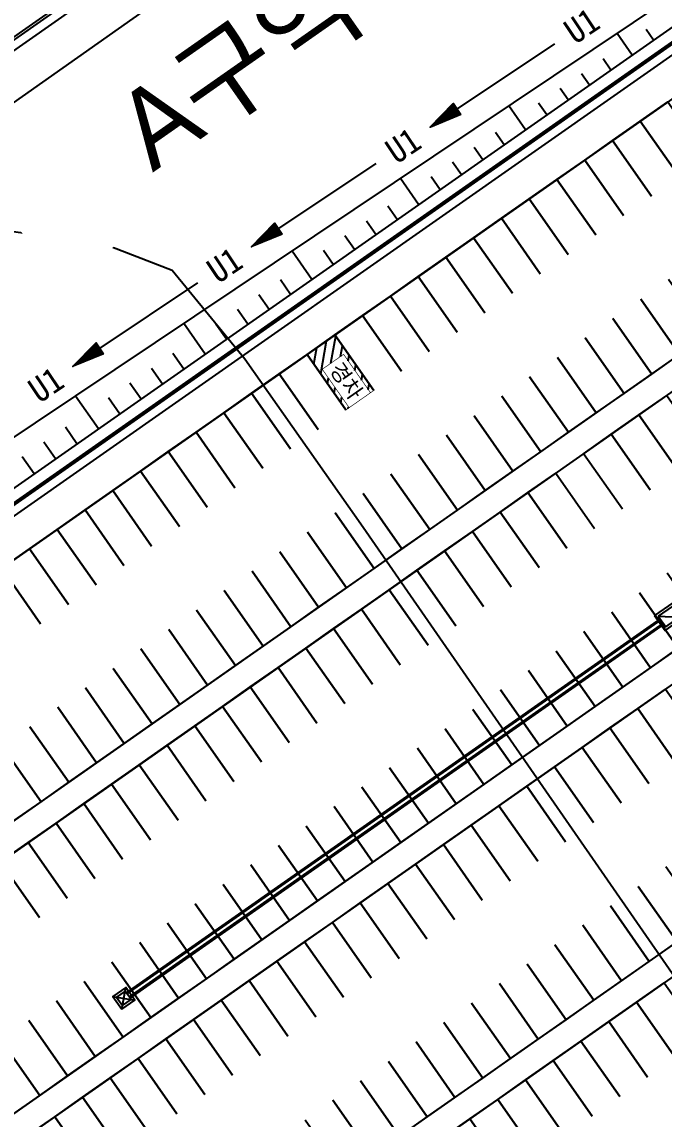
# Model space of a CAD drawing. Header units: millimetres. Extents: x 152904052 to 153933663, y 538271515 to 539240469.
# Drawn here: x 153119446 to 153168708, y 538741179 to 538825339 of the extents above; entities that cross this region are included whole.
import ezdxf
from ezdxf.enums import TextEntityAlignment as Align

# ---------------------------------------------------------------- set-up
doc = ezdxf.new("R2010")
doc.units = ezdxf.units.MM
doc.set_wipeout_variables(frame=1)
doc.layers.add('SCHM', color=9, linetype='Continuous')
doc.layers.add('TEXT', color=7, linetype='Continuous')
doc.styles.add('IIAC FONT', font='GulimChe.ttf')
doc.styles.add('굴림', font='Gulim.ttf')

msp = doc.modelspace()

# ---------------------------------------------------------------- hatches: boundary and pattern name
at = {"layer": 'SCHM'}
h = msp.add_hatch(dxfattribs=at)
h.set_pattern_fill('ANSI31', color=256, scale=200, angle=35)
h.set_pattern_definition([(80, (122839702.05, 494518867.2), (-625.352923, 110.266593), [])])
h.paths.add_polyline_path([(153143451.9, 538801326.5), (153141322.1, 538799835.2), (153144304.7, 538795575.6), (153144550.4, 538795747.7), (153142485.6, 538798696.6), (153144123.9, 538799843.8), (153146188.7, 538796894.8), (153146434.5, 538797066.9)])

# ---------------------------------------------------------------- linework, layer by layer
for p, q in [((153074510.5, 538763796.1), (153218867.9, 538860469.1)), ((153166264.5, 538822793.5), (153165097.5, 538824460.2)), ((153167902.8, 538823940.7), (153167331.2, 538824757)), ((153164626.2, 538821646.4), (153164030.8, 538822496.8)), ((153162987.9, 538820499.2), (153162380.5, 538821366.6)), ((153161349.6, 538819352.1), (153160730.3, 538820236.5)), ((153158073, 538817057.8), (153156786.7, 538818894.7)), ((153159711.3, 538818204.9), (153159080.1, 538819106.4)), ((153156434.7, 538815910.6), (153155779.6, 538816846.1)), ((153154796.4, 538814763.5), (153154129.4, 538815716)), ((153153158.1, 538813616.3), (153152479.2, 538814585.9)), ((153151519.8, 538812469.2), (153150829, 538813455.7)), ((153149881.5, 538811322), (153148476, 538813329.2)), ((153148243.2, 538810174.9), (153147528.5, 538811195.5)), ((153146604.9, 538809027.7), (153145878.3, 538810065.3)), ((153144966.5, 538807880.5), (153144228.1, 538808935.2)), ((153141689.9, 538805586.2), (153140165.3, 538807763.7)), ((153143328.2, 538806733.4), (153142577.8, 538807805.1)), ((153140051.6, 538804439.1), (153139277.4, 538805544.8)), ((153138413.3, 538803291.9), (153137627.2, 538804414.7)), ((153136775, 538802144.8), (153135976.9, 538803284.6)), ((153133498.4, 538799850.5), (153131854.6, 538802198.1)), ((153135136.7, 538800997.6), (153134326.7, 538802154.4)), ((153131860.1, 538798703.3), (153131026.3, 538799894.2)), ((153130221.8, 538797556.2), (153129376, 538798764.1)), ((153128583.5, 538796409), (153127725.8, 538797633.9)), ((153125306.9, 538794114.7), (153123543.8, 538796632.6)), ((153126945.2, 538795261.9), (153126075.6, 538796503.8)), ((153123668.6, 538792967.6), (153122775.1, 538794243.5)), ((153122030.3, 538791820.4), (153121124.9, 538793113.4)), ((153120392, 538790673.3), (153119474.7, 538791983.3)), ((153168404.6, 538779550.6), (153127447, 538750871.8)), ((153168691.4, 538779141.1), (153127733.8, 538750462.3)), ((153127115.4, 538749602), (153127410.1, 538751273.2)), ((153127115.4, 538749602), (153127410.1, 538751273.2)), ((153126427.1, 538750585), (153128098.4, 538750290.3)), ((153126427.1, 538750585), (153128098.4, 538750290.3))]:
    msp.add_line(p, q, dxfattribs=at)
at = {"layer": 'SCHM', "ltscale": 10}
for p, q in [((153168461.9, 538779468.7), (153127504.3, 538750789.9)), ((153168634, 538779223), (153127676.4, 538750544.2))]:
    msp.add_line(p, q, dxfattribs=at)
at = {"layer": 'SCHM', "const_width": 300}
msp.add_lwpolyline([(153283005.5, 538466034.4), (153077550.5, 538759454.5), (153361796.3, 538958485.6), (153516377.8, 538737720.2), (153499645.1, 538637137.3)], dxfattribs=at)
at = {"layer": 'SCHM'}
for points in [[(153259573.4, 538952768.9), (153266580.5, 538942336), (153273308.2, 538932521.4), (153028336.3, 538760792.3), (152994841.2, 538737813.8)], [(153259737.3, 538952883.6), (153266746, 538942448.3), (153273585, 538932471.3), (153028450.3, 538760627.9), (152994954.3, 538737648.9)], [(153072735.9, 538757304.1), (153301834.2, 538917720.4)], [(153160303.9, 538823669.4), (153152833, 538818667.1)], [(153169862.2, 538813471.2), (153166879.6, 538817730.8), (153169009.4, 538819222.1), (153171992, 538814962.5)], [(153167732.4, 538811979.9), (153164749.8, 538816239.5), (153166879.6, 538817730.8), (153169862.2, 538813471.2)], [(153165602.6, 538810488.6), (153162620, 538814748.2), (153164749.8, 538816239.5), (153167732.4, 538811979.9)], [(153146606.1, 538814485), (153139135.1, 538809482.6)], [(153163472.8, 538808997.3), (153160490.2, 538813256.9), (153162620, 538814748.2), (153165602.6, 538810488.6)], [(153161343, 538807506), (153158360.4, 538811765.6), (153160490.2, 538813256.9), (153163472.8, 538808997.3)], [(153159213.2, 538806014.7), (153156230.7, 538810274.3), (153158360.4, 538811765.6), (153161343, 538807506)], [(153157083.5, 538804523.4), (153154100.9, 538808783), (153156230.7, 538810274.3), (153159213.2, 538806014.7)], [(153314905.6, 538482796.3), (153301620.6, 538497336.3), (153288440.6, 538512929.3), (153282626.6, 538522047.3), (153277248.6, 538530476.3), (153274887.6, 538538209.3), (153269308.5, 538554932.3), (153263730.5, 538570642.3), (153258827.5, 538584831.3), (153250375.5, 538604088.3), (153246825.5, 538611013.2), (153235477.4, 538630277.2), (153220841.4, 538655192.2), (153202941.4, 538695621.2), (153193997.3, 538714578.2), (153184240.3, 538732182.2), (153172044.3, 538748431.1), (153145627.2, 538786566.1), (153136550.2, 538799474.1), (153130964.2, 538806276.1), (153125553.2, 538808369.1), (153117534.2, 538809397.1)], [(153154953.7, 538803032.1), (153151971.1, 538807291.7), (153154100.9, 538808783), (153157083.5, 538804523.4)], [(153152823.9, 538801540.8), (153149841.3, 538805800.4), (153151971.1, 538807291.7), (153154953.7, 538803032.1)], [(153132910.8, 538805315), (153125431.3, 538800306.7)], [(153150694.1, 538800049.5), (153147711.5, 538804309.1), (153149841.3, 538805800.4), (153152823.9, 538801540.8)], [(153166914.3, 538804082.4), (153169896.9, 538799822.8), (153172026.7, 538801314.1), (153169044.1, 538805573.7)], [(153148564.3, 538798558.2), (153145581.7, 538802817.8), (153147711.5, 538804309.1), (153150694.1, 538800049.5)], [(153164784.5, 538802591.1), (153167767.1, 538798331.5), (153169896.9, 538799822.8), (153166914.3, 538804082.4)], [(153146434.5, 538797066.9), (153143451.9, 538801326.5), (153145581.7, 538802817.8), (153148564.3, 538798558.2)], [(153162654.7, 538801099.8), (153165637.3, 538796840.2), (153167767.1, 538798331.5), (153164784.5, 538802591.1)], [(153144304.7, 538795575.6), (153141322.1, 538799835.2), (153143451.9, 538801326.5), (153146434.5, 538797066.9)], [(153160524.9, 538799608.5), (153163507.5, 538795348.9), (153165637.3, 538796840.2), (153162654.7, 538801099.8)], [(153142174.9, 538794084.3), (153139192.3, 538798343.9), (153141322.1, 538799835.2), (153144304.7, 538795575.6)], [(153158395.1, 538798117.2), (153161377.7, 538793857.6), (153163507.5, 538795348.9), (153160524.9, 538799608.5)], [(153140045.1, 538792593), (153137062.5, 538796852.6), (153139192.3, 538798343.9), (153142174.9, 538794084.3)], [(153156265.3, 538796625.9), (153159247.9, 538792366.3), (153161377.7, 538793857.6), (153158395.1, 538798117.2)], [(153137915.3, 538791101.7), (153134932.7, 538795361.3), (153137062.5, 538796852.6), (153140045.1, 538792593)], [(153154135.5, 538795134.6), (153157118.1, 538790875), (153159247.9, 538792366.3), (153156265.3, 538796625.9)], [(153169767.1, 538790942.3), (153166784.5, 538795201.9), (153168914.3, 538796693.2), (153171896.9, 538792433.6)], [(153135785.5, 538789610.4), (153132802.9, 538793870), (153134932.7, 538795361.3), (153137915.3, 538791101.7)], [(153152005.7, 538793643.3), (153154988.3, 538789383.7), (153157118.1, 538790875), (153154135.5, 538795134.6)], [(153167637.3, 538789451), (153164654.7, 538793710.6), (153166784.5, 538795201.9), (153169767.1, 538790942.3)], [(153133655.7, 538788119.1), (153130673.1, 538792378.7), (153132802.9, 538793870), (153135785.5, 538789610.4)], [(153149875.9, 538792152), (153152858.5, 538787892.4), (153154988.3, 538789383.7), (153152005.7, 538793643.3)], [(153165507.5, 538787959.7), (153162524.9, 538792219.3), (153164654.7, 538793710.6), (153167637.3, 538789451)], [(153131525.9, 538786627.8), (153128543.3, 538790887.4), (153130673.1, 538792378.7), (153133655.7, 538788119.1)], [(153147746.1, 538790660.7), (153150728.7, 538786401.1), (153152858.5, 538787892.4), (153149875.9, 538792152)], [(153129396.1, 538785136.5), (153126413.5, 538789396.1), (153128543.3, 538790887.4), (153131525.9, 538786627.8)], [(153161247.9, 538784977.1), (153158265.3, 538789236.7), (153160395.1, 538790728), (153163377.7, 538786468.4)], [(153145616.3, 538789169.4), (153148598.9, 538784909.8), (153150728.7, 538786401.1), (153147746.1, 538790660.7)], [(153127266.3, 538783645.2), (153124283.7, 538787904.8), (153126413.5, 538789396.1), (153129396.1, 538785136.5)], [(153143486.5, 538787678.1), (153146469.1, 538783418.5), (153148598.9, 538784909.8), (153145616.3, 538789169.4)], [(153159118.1, 538783485.8), (153156135.5, 538787745.4), (153158265.3, 538789236.7), (153161247.9, 538784977.1)], [(153125136.5, 538782153.9), (153122153.9, 538786413.5), (153124283.7, 538787904.8), (153127266.3, 538783645.2)], [(153141356.8, 538786186.8), (153144339.4, 538781927.2), (153146469.1, 538783418.5), (153143486.5, 538787678.1)], [(153156988.3, 538781994.5), (153154005.7, 538786254.1), (153156135.5, 538787745.4), (153159118.1, 538783485.8)], [(153123006.7, 538780662.6), (153120024.1, 538784922.2), (153122153.9, 538786413.5), (153125136.5, 538782153.9)], [(153139227, 538784695.5), (153142209.6, 538780435.9), (153144339.4, 538781927.2), (153141356.8, 538786186.8)], [(153154858.5, 538780503.2), (153151875.9, 538784762.8), (153154005.7, 538786254.1), (153156988.3, 538781994.5)], [(153120876.9, 538779171.3), (153117894.3, 538783430.9), (153120024.1, 538784922.2), (153123006.7, 538780662.6)], [(153137097.2, 538783204.2), (153140079.8, 538778944.6), (153142209.6, 538780435.9), (153139227, 538784695.5)], [(153152728.7, 538779011.9), (153149746.1, 538783271.5), (153151875.9, 538784762.8), (153154858.5, 538780503.2)], [(153118747.1, 538777680), (153115764.5, 538781939.6), (153117894.3, 538783430.9), (153120876.9, 538779171.3)], [(153134967.4, 538781712.9), (153137950, 538777453.3), (153140079.8, 538778944.6), (153137097.2, 538783204.2)], [(153150598.9, 538777520.6), (153147616.3, 538781780.2), (153149746.1, 538783271.5), (153152728.7, 538779011.9)], [(153166819.1, 538781553.5), (153169801.7, 538777293.9), (153171931.5, 538778785.2), (153168948.9, 538783044.8)], [(153132837.6, 538780221.6), (153135820.2, 538775962), (153137950, 538777453.3), (153134967.4, 538781712.9)], [(153148469.1, 538776029.3), (153145486.5, 538780288.9), (153147616.3, 538781780.2), (153150598.9, 538777520.6)], [(153164689.3, 538780062.2), (153167671.9, 538775802.6), (153169801.7, 538777293.9), (153166819.1, 538781553.5)], [(153130707.8, 538778730.3), (153133690.4, 538774470.7), (153135820.2, 538775962), (153132837.6, 538780221.6)], [(153146339.3, 538774538), (153143356.7, 538778797.6), (153145486.5, 538780288.9), (153148469.1, 538776029.3)], [(153162559.5, 538778570.9), (153165542.1, 538774311.3), (153167671.9, 538775802.6), (153164689.3, 538780062.2)], [(153168261.2, 538779755.4), (153169899.7, 538779681.9)], [(153128578, 538777239), (153131560.6, 538772979.4), (153133690.4, 538774470.7), (153130707.8, 538778730.3)], [(153144209.5, 538773046.7), (153141226.9, 538777306.3), (153143356.7, 538778797.6), (153146339.3, 538774538)], [(153160429.7, 538777079.6), (153163412.3, 538772820), (153165542.1, 538774311.3), (153162559.5, 538778570.9)], [(153126448.2, 538775747.7), (153129430.8, 538771488.1), (153131560.6, 538772979.4), (153128578, 538777239)], [(153142079.7, 538771555.4), (153139097.1, 538775815), (153141226.9, 538777306.3), (153144209.5, 538773046.7)], [(153158299.9, 538775588.3), (153161282.5, 538771328.7), (153163412.3, 538772820), (153160429.7, 538777079.6)], [(153124318.4, 538774256.4), (153127301, 538769996.8), (153129430.8, 538771488.1), (153126448.2, 538775747.7)], [(153139949.9, 538770064.1), (153136967.3, 538774323.7), (153139097.1, 538775815), (153142079.7, 538771555.4)], [(153156170.2, 538774097), (153159152.7, 538769837.4), (153161282.5, 538771328.7), (153158299.9, 538775588.3)], [(153122188.6, 538772765.1), (153125171.2, 538768505.5), (153127301, 538769996.8), (153124318.4, 538774256.4)], [(153137820.1, 538768572.8), (153134837.5, 538772832.4), (153136967.3, 538774323.7), (153139949.9, 538770064.1)], [(153154040.4, 538772605.7), (153157023, 538768346.1), (153159152.7, 538769837.4), (153156170.2, 538774097)], [(153169671.9, 538768413.4), (153166689.3, 538772673), (153168819.1, 538774164.3), (153171801.7, 538769904.7)], [(153120058.8, 538771273.8), (153123041.4, 538767014.2), (153125171.2, 538768505.5), (153122188.6, 538772765.1)], [(153135690.3, 538767081.5), (153132707.7, 538771341.1), (153134837.5, 538772832.4), (153137820.1, 538768572.8)], [(153151910.6, 538771114.4), (153154893.2, 538766854.8), (153157023, 538768346.1), (153154040.4, 538772605.7)], [(153167542.1, 538766922.1), (153164559.5, 538771181.7), (153166689.3, 538772673), (153169671.9, 538768413.4)], [(153133560.5, 538765590.2), (153130577.9, 538769849.8), (153132707.7, 538771341.1), (153135690.3, 538767081.5)], [(153117929, 538769782.5), (153120911.6, 538765522.9), (153123041.4, 538767014.2), (153120058.8, 538771273.8)], [(153149780.8, 538769623.1), (153152763.4, 538765363.5), (153154893.2, 538766854.8), (153151910.6, 538771114.4)], [(153165412.3, 538765430.8), (153162429.7, 538769690.4), (153164559.5, 538771181.7), (153167542.1, 538766922.1)], [(153115799.2, 538768291.2), (153118781.8, 538764031.6), (153120911.6, 538765522.9), (153117929, 538769782.5)], [(153131430.7, 538764098.9), (153128448.1, 538768358.5), (153130577.9, 538769849.8), (153133560.5, 538765590.2)], [(153163282.5, 538763939.5), (153160299.9, 538768199.1), (153162429.7, 538769690.4), (153165412.3, 538765430.8)], [(153147651, 538768131.8), (153150633.6, 538763872.2), (153152763.4, 538765363.5), (153149780.8, 538769623.1)], [(153129300.9, 538762607.6), (153126318.3, 538766867.2), (153128448.1, 538768358.5), (153131430.7, 538764098.9)], [(153145521.2, 538766640.5), (153148503.8, 538762380.9), (153150633.6, 538763872.2), (153147651, 538768131.8)], [(153161152.7, 538762448.2), (153158170.1, 538766707.8), (153160299.9, 538768199.1), (153163282.5, 538763939.5)], [(153127171.1, 538761116.3), (153124188.6, 538765375.9), (153126318.3, 538766867.2), (153129300.9, 538762607.6)], [(153143391.4, 538765149.2), (153146374, 538760889.6), (153148503.8, 538762380.9), (153145521.2, 538766640.5)], [(153159022.9, 538760956.9), (153156040.3, 538765216.5), (153158170.1, 538766707.8), (153161152.7, 538762448.2)], [(153125041.4, 538759625), (153122058.8, 538763884.6), (153124188.6, 538765375.9), (153127171.1, 538761116.3)], [(153141261.6, 538763657.9), (153144244.2, 538759398.3), (153146374, 538760889.6), (153143391.4, 538765149.2)], [(153156893.1, 538759465.6), (153153910.5, 538763725.2), (153156040.3, 538765216.5), (153159022.9, 538760956.9)], [(153122911.6, 538758133.7), (153119929, 538762393.3), (153122058.8, 538763884.6), (153125041.4, 538759625)], [(153139131.8, 538762166.6), (153142114.4, 538757907), (153144244.2, 538759398.3), (153141261.6, 538763657.9)], [(153154763.3, 538757974.3), (153151780.7, 538762233.9), (153153910.5, 538763725.2), (153156893.1, 538759465.6)], [(153120781.8, 538756642.4), (153117799.2, 538760902), (153119929, 538762393.3), (153122911.6, 538758133.7)], [(153137002, 538760675.3), (153139984.6, 538756415.7), (153142114.4, 538757907), (153139131.8, 538762166.6)], [(153152633.5, 538756483), (153149650.9, 538760742.6), (153151780.7, 538762233.9), (153154763.3, 538757974.3)], [(153118652, 538755151.1), (153115669.4, 538759410.7), (153117799.2, 538760902), (153120781.8, 538756642.4)], [(153134872.2, 538759184), (153137854.8, 538754924.4), (153139984.6, 538756415.7), (153137002, 538760675.3)], [(153150503.7, 538754991.7), (153147521.1, 538759251.3), (153149650.9, 538760742.6), (153152633.5, 538756483)], [(153166724, 538759024.6), (153169706.6, 538754765), (153171836.4, 538756256.3), (153168853.8, 538760515.9)], [(153132742.4, 538757692.7), (153135725, 538753433.1), (153137854.8, 538754924.4), (153134872.2, 538759184)], [(153148373.9, 538753500.4), (153145391.3, 538757760), (153147521.1, 538759251.3), (153150503.7, 538754991.7)], [(153164594.2, 538757533.3), (153167576.8, 538753273.7), (153169706.6, 538754765), (153166724, 538759024.6)], [(153130612.6, 538756201.4), (153133595.2, 538751941.8), (153135725, 538753433.1), (153132742.4, 538757692.7)], [(153146244.1, 538752009.1), (153143261.5, 538756268.7), (153145391.3, 538757760), (153148373.9, 538753500.4)], [(153162464.4, 538756042), (153165447, 538751782.4), (153167576.8, 538753273.7), (153164594.2, 538757533.3)], [(153128482.8, 538754710.1), (153131465.4, 538750450.5), (153133595.2, 538751941.8), (153130612.6, 538756201.4)], [(153144114.3, 538750517.8), (153141131.7, 538754777.4), (153143261.5, 538756268.7), (153146244.1, 538752009.1)], [(153160334.6, 538754550.7), (153163317.2, 538750291.1), (153165447, 538751782.4), (153162464.4, 538756042)], [(153126353, 538753218.8), (153129335.6, 538748959.2), (153131465.4, 538750450.5), (153128482.8, 538754710.1)], [(153141984.5, 538749026.5), (153139001.9, 538753286.1), (153141131.7, 538754777.4), (153144114.3, 538750517.8)], [(153158204.8, 538753059.4), (153161187.4, 538748799.8), (153163317.2, 538750291.1), (153160334.6, 538754550.7)], [(153124223.2, 538751727.5), (153127205.8, 538747467.9), (153129335.6, 538748959.2), (153126353, 538753218.8)], [(153139854.8, 538747535.2), (153136872.2, 538751794.8), (153139001.9, 538753286.1), (153141984.5, 538749026.5)], [(153156075, 538751568.1), (153159057.6, 538747308.5), (153161187.4, 538748799.8), (153158204.8, 538753059.4)], [(153122093.4, 538750236.2), (153125076, 538745976.6), (153127205.8, 538747467.9), (153124223.2, 538751727.5)], [(153137725, 538746043.9), (153134742.4, 538750303.5), (153136872.2, 538751794.8), (153139854.8, 538747535.2)], [(153153945.2, 538750076.8), (153156927.8, 538745817.2), (153159057.6, 538747308.5), (153156075, 538751568.1)], [(153169576.7, 538745884.5), (153166594.1, 538750144.1), (153168723.9, 538751635.4), (153171706.5, 538747375.8)], [(153135595.2, 538744552.6), (153132612.6, 538748812.2), (153134742.4, 538750303.5), (153137725, 538746043.9)], [(153119963.6, 538748744.9), (153122946.2, 538744485.3), (153125076, 538745976.6), (153122093.4, 538750236.2)], [(153151815.4, 538748585.5), (153154798, 538744325.9), (153156927.8, 538745817.2), (153153945.2, 538750076.8)], [(153167446.9, 538744393.2), (153164464.3, 538748652.8), (153166594.1, 538750144.1), (153169576.7, 538745884.5)], [(153117833.8, 538747253.6), (153120816.4, 538742994), (153122946.2, 538744485.3), (153119963.6, 538748744.9)], [(153133465.4, 538743061.3), (153130482.8, 538747320.9), (153132612.6, 538748812.2), (153135595.2, 538744552.6)], [(153165317.1, 538742901.9), (153162334.5, 538747161.5), (153164464.3, 538748652.8), (153167446.9, 538744393.2)], [(153149685.6, 538747094.2), (153152668.2, 538742834.6), (153154798, 538744325.9), (153151815.4, 538748585.5)], [(153115704, 538745762.3), (153118686.6, 538741502.7), (153120816.4, 538742994), (153117833.8, 538747253.6)], [(153131335.6, 538741570), (153128353, 538745829.6), (153130482.8, 538747320.9), (153133465.4, 538743061.3)], [(153147555.8, 538745602.9), (153150538.4, 538741343.3), (153152668.2, 538742834.6), (153149685.6, 538747094.2)], [(153163187.3, 538741410.6), (153160204.7, 538745670.2), (153162334.5, 538747161.5), (153165317.1, 538742901.9)], [(153129205.8, 538740078.7), (153126223.2, 538744338.3), (153128353, 538745829.6), (153131335.6, 538741570)], [(153145426, 538744111.6), (153148408.6, 538739852), (153150538.4, 538741343.3), (153147555.8, 538745602.9)], [(153161057.5, 538739919.3), (153158074.9, 538744178.9), (153160204.7, 538745670.2), (153163187.3, 538741410.6)], [(153127076, 538738587.4), (153124093.4, 538742847), (153126223.2, 538744338.3), (153129205.8, 538740078.7)], [(153143296.2, 538742620.3), (153146278.8, 538738360.7), (153148408.6, 538739852), (153145426, 538744111.6)], [(153158927.7, 538738428), (153155945.1, 538742687.6), (153158074.9, 538744178.9), (153161057.5, 538739919.3)], [(153124946.2, 538737096.1), (153121963.6, 538741355.7), (153124093.4, 538742847), (153127076, 538738587.4)], [(153141166.4, 538741129), (153144149, 538736869.4), (153146278.8, 538738360.7), (153143296.2, 538742620.3)], [(153156797.9, 538736936.7), (153153815.3, 538741196.3), (153155945.1, 538742687.6), (153158927.7, 538738428)], [(153122816.4, 538735604.8), (153119833.8, 538739864.4), (153121963.6, 538741355.7), (153124946.2, 538737096.1)], [(153154668.1, 538735445.4), (153151685.6, 538739705), (153153815.3, 538741196.3), (153156797.9, 538736936.7)]]:
    msp.add_lwpolyline(points, dxfattribs=at)
at = {"layer": 'SCHM', "ltscale": 0.0008}
for points in [[(153213117.5, 538835904.8, -0.4142136), (153211028.4, 538836273.1), (153205215.9, 538844574.1), (153090207, 538764044), (153092400.9, 538760910.8, -1), (153090148.3, 538759333.4), (153087954.3, 538762466.7), (153079967.6, 538756874.3), (153078390.3, 538759127), (153205335.8, 538848015.2), (153213585.9, 538836232.8)], [(153095224.4, 538752083.9, -1), (153097477.1, 538753661.3), (153099613.6, 538750609.9), (153208233.2, 538826666.2), (153206096.6, 538829717.5, -1), (153208349.3, 538831294.8), (153213769.6, 538823553.8, -1), (153211516.9, 538821976.5), (153209380.4, 538825027.9), (153100760.8, 538748971.6), (153102897.4, 538745920.3, -1), (153100644.7, 538744342.9)], [(153105778.2, 538737011.5, -1), (153108030.9, 538738588.9), (153110167.5, 538735537.5), (153218787, 538811593.8), (153216650.4, 538814645.1, -1), (153218903.1, 538816222.4), (153224323.4, 538808481.4, -1), (153222070.7, 538806904.1), (153219934.2, 538809955.5), (153111314.6, 538733899.2), (153113451.2, 538730847.9, -1), (153111198.5, 538729270.5)], [(153116332, 538721939.1, -1), (153118584.7, 538723516.5), (153120721.3, 538720465.1), (153229422.8, 538796578.6), (153227286.2, 538799630, -1), (153229538.9, 538801207.3), (153234959.2, 538793466.3, -1), (153232706.5, 538791889), (153230570, 538794940.3), (153121868.4, 538718826.8), (153124005, 538715775.5, -1), (153121752.3, 538714198.1)]]:
    msp.add_lwpolyline(points, format="xyb", close=True, dxfattribs=at)
at = {"layer": 'SCHM'}
for points in [[(153153117.2, 538818243), (153150778.4, 538817279.3), (153150761.3, 538817267.4), (153152537.7, 538819070.7), (153152554.8, 538819082.6), (153153117.2, 538818243)], [(153153024.2, 538818266.9), (153150966.1, 538817410.7), (153152545.4, 538818987), (153153024.2, 538818266.9)], [(153152962.8, 538818300.2), (153151185.4, 538817551.6), (153152547.1, 538818912), (153152962.8, 538818300.2)], [(153152875.7, 538818315.5), (153151390.2, 538817695), (153152525.8, 538818833.4), (153152875.7, 538818315.5)], [(153152814.3, 538818348.8), (153151600.9, 538817829.8), (153152536, 538818764.3), (153152814.3, 538818348.8)], [(153152733.2, 538818355.6), (153151814.2, 538817979.2), (153152514.7, 538818685.8), (153152733.2, 538818355.6)], [(153152663.2, 538818382.9), (153152025, 538818114), (153152516.4, 538818610.7), (153152663.2, 538818382.9)], [(153152584.7, 538818404.2), (153152229.8, 538818257.4), (153152495.1, 538818532.2), (153152584.7, 538818404.2)], [(153152520.7, 538818423), (153152449, 538818398.2), (153152496.8, 538818457.1), (153152520.7, 538818423)], [(153139413.4, 538809067.1), (153137074.6, 538808103.4), (153137057.5, 538808091.4), (153138833.9, 538809894.8), (153138850.9, 538809906.7), (153139413.4, 538809067.1)], [(153139328.9, 538809097), (153137270.8, 538808240.8), (153138841.5, 538809811.1), (153139328.9, 538809097)], [(153139258.9, 538809124.3), (153137481.6, 538808375.7), (153138843.3, 538809736), (153139258.9, 538809124.3)], [(153139171.9, 538809139.6), (153137686.3, 538808519), (153138830.5, 538809663.5), (153139171.9, 538809139.6)], [(153139116.4, 538809164.4), (153137905.6, 538808659.9), (153138832.2, 538809588.4), (153139116.4, 538809164.4)], [(153139029.4, 538809179.7), (153138110.4, 538808803.3), (153138810.9, 538809509.9), (153139029.4, 538809179.7)], [(153138967.9, 538809213), (153138321.1, 538808938.1), (153138812.6, 538809434.8), (153138967.9, 538809213)], [(153138880.9, 538809228.3), (153138534.5, 538809087.5), (153138791.3, 538809356.3), (153138880.9, 538809228.3)], [(153138825.4, 538809253.1), (153138745.2, 538809222.3), (153138801.5, 538809287.2), (153138825.4, 538809253.1)], [(153125709.5, 538799891.2), (153123370.7, 538798927.5), (153123353.7, 538798915.5), (153125130, 538800718.8), (153125147.1, 538800730.8), (153125709.5, 538799891.2)], [(153125625, 538799921), (153123567, 538799064.9), (153125146.2, 538800641.2), (153125625, 538799921)], [(153125555.1, 538799948.3), (153123777.7, 538799199.7), (153125148, 538800566.1), (153125555.1, 538799948.3)], [(153125476.6, 538799969.7), (153123991, 538799349.1), (153125126.6, 538800487.6), (153125476.6, 538799969.7)], [(153125412.6, 538799988.4), (153124201.8, 538799484), (153125128.3, 538800412.5), (153125412.6, 538799988.4)], [(153125334.1, 538800009.8), (153124406.5, 538799627.3), (153125107, 538800334), (153125334.1, 538800009.8)], [(153125264.1, 538800037.1), (153124625.8, 538799768.2), (153125108.7, 538800258.9), (153125264.1, 538800037.1)], [(153125177, 538800052.4), (153124830.6, 538799911.6), (153125096, 538800186.4), (153125177, 538800052.4)], [(153125121.6, 538800077.1), (153125041.4, 538800046.4), (153125097.7, 538800111.3), (153125121.6, 538800077.1)], [(153167982.6, 538779804.6), (153168785.7, 538778657.7), (153170178.2, 538779632.8), (153169375.2, 538780779.6)], [(153168261.2, 538779755.4), (153168834.8, 538778936.3), (153169899.7, 538779681.9), (153169326.1, 538780501.1)], [(153127115.4, 538749602), (153128098.4, 538750290.3), (153127410.1, 538751273.2), (153126427.1, 538750585)], [(153127164.5, 538749880.5), (153127819.8, 538750339.4), (153127360.9, 538750994.7), (153126705.6, 538750535.8)]]:
    msp.add_lwpolyline(points, close=True, dxfattribs=at)
at = {"layer": 'SCHM', "const_width": 50}
for points in [[(153146434.5, 538797066.9), (153143451.9, 538801326.5), (153141322.1, 538799835.2), (153144304.7, 538795575.6), (153144550.4, 538795747.7), (153142485.6, 538798696.6), (153144123.9, 538799843.8), (153146188.7, 538796894.8)], [(153144550.4, 538795747.7), (153146188.7, 538796894.8), (153144123.9, 538799843.8), (153142485.6, 538798696.6)]]:
    msp.add_lwpolyline(points, close=True, dxfattribs=at)
at = {"layer": 'SCHM'}
for points in [[(153262947.7, 538955131.6, 0), (153269937, 538944688.3, 0), (153271150, 538943048.3, 0), (153273345, 538942600.3, 0), (153279387, 538934543.3, 0), (153279581, 538932207.3, 0), (153278371, 538928862.3, 0), (153270607, 538923305.3, 0), (153268063, 538923656.3, 0), (153243080.1, 538906330.2, 0), (153180326.1, 538862256.2, 0), (153144925.2, 538837585.1, 0), (153073175.2, 538787006, 0), (153072420.2, 538785207, 0), (153064135.2, 538778733, 0), (153061114.2, 538777511, 0), (153058769.2, 538775923, 0), (153053747.2, 538773064, 0), (153030845.3, 538757424, 0), (152997701.3, 538734000.9, 0)], [(152995468.3, 538736768.9, 0), (153029184.3, 538760247.9, 0), (153050201.2, 538775014, 0), (153178253.1, 538864833.2, 0), (153241642.1, 538908971.2, 0), (153274783, 538932195.3, 0), (153267693, 538942706.3, 0), (153260481.3, 538953404.6, 0)]]:
    msp.add_polyline3d(points, dxfattribs=at)

# ---------------------------------------------------------------- texts
at = {"layer": 'SCHM', "ltscale": 10, "style": 'IIAC FONT'}
for rotation, p in [(33.806512, (153162381.6, 538825060.6)), (33.806512, (153148683.7, 538815876.2)), (33.804021, (153134984.1, 538806703.2)), (33.804021, (153121280.3, 538797527.3))]:
    msp.add_text('U1', height=1918.79, rotation=rotation, dxfattribs=at).set_placement(p, align=Align.MIDDLE_CENTER)
at = {"layer": 'SCHM', "style": 'IIAC FONT'}
msp.add_text('경차', height=1200, rotation=305.000001, dxfattribs=at).set_placement((153144337.1, 538797795.7), align=Align.MIDDLE_CENTER)

# ---------------------------------------------------------------- next in the draw order: wipeouts: each hides what was drawn before it
at = {"color": 1}
msp.add_wipeout([(153122269.3, 538805139.6), (153156673.6, 538829229.9), (153149790.7, 538839059.7), (153115386.3, 538814969.5)], dxfattribs=at).dxf.layer = 'TEXT'

# ---------------------------------------------------------------- next in the draw order: texts
at = {"layer": 'TEXT', "style": '굴림'}
msp.add_text('A구역', height=6000, rotation=35.000001, dxfattribs=at).set_placement((153136030, 538822099.7), align=Align.MIDDLE)

doc.saveas('drawing.dxf')
